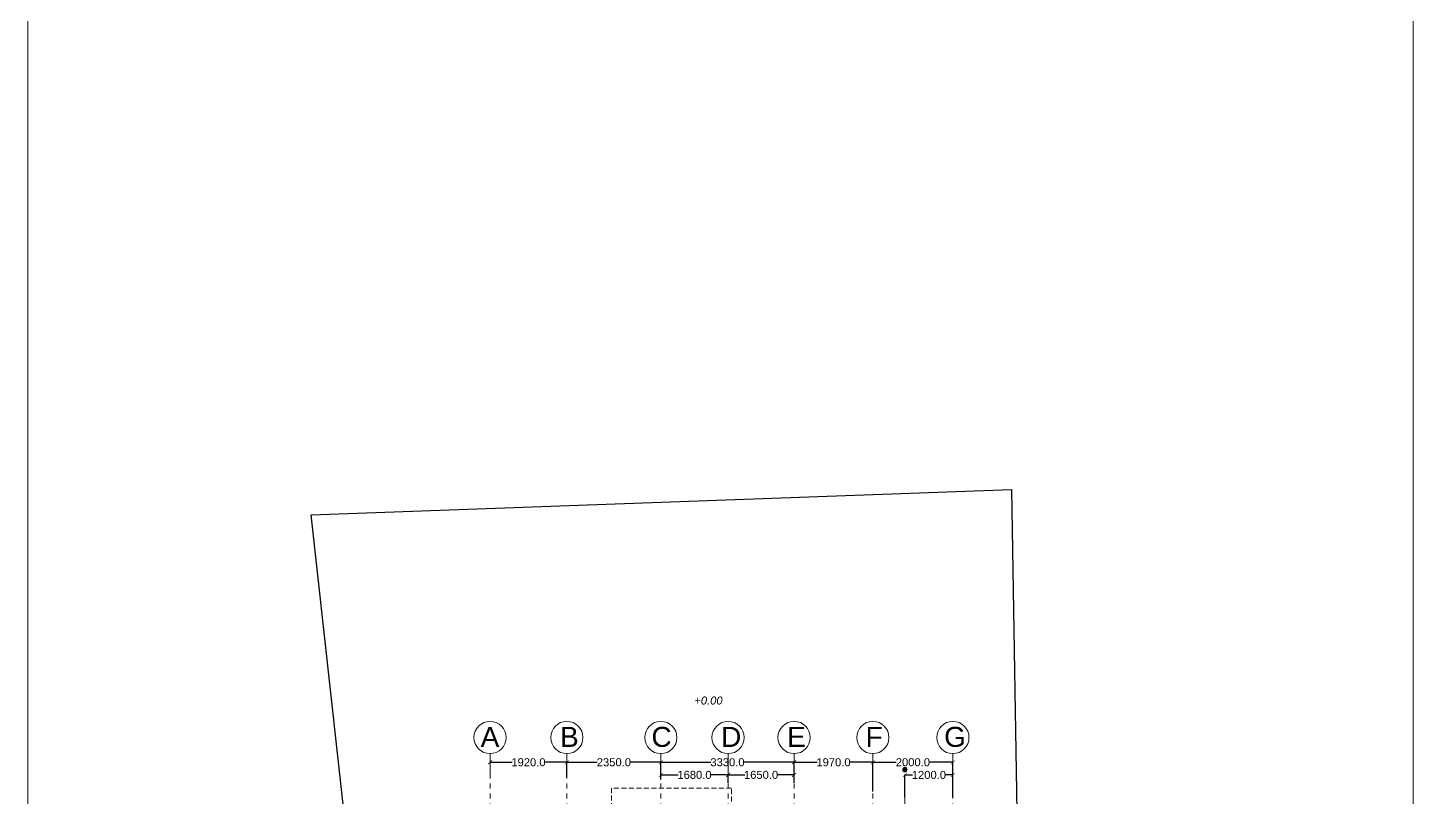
# Model space of a CAD drawing. Header units: millimetres. Extents: x 823088 to 974770, y -118861 to 5314.
# Drawn here: x 894155 to 928792, y -83126 to -63880 of the extents above; entities that cross this region are included whole.
import ezdxf

# ---------------------------------------------------------------- set-up
doc = ezdxf.new("R2010")
doc.units = ezdxf.units.MM
doc.header["$MEASUREMENT"] = 0
doc.linetypes.add('DASHED', pattern=[0.75, 0.5, -0.25])
doc.linetypes.add('PHANTOM', pattern=[2.5, 1.25, -0.25, 0.25, -0.25, 0.25, -0.25])
doc.styles.get("Standard").update_dxf_attribs({"font": 'arial.ttf'})
doc.dimstyles.new('bigdim', dxfattribs={"dimtxt": 200, "dimasz": 100, "dimexe": 0.18, "dimexo": 0.0625, "dimgap": 0.09, "dimtad": 0, "dimdec": 1, "dimzin": 0, "dimdsep": 46, "dimtxsty": 'Standard', "dimblk": 'ARCHTICK', "dimblk1": 'ARCHTICK', "dimblk2": 'ARCHTICK', "dimcen": 0.09, "dimadec": 0, "dimazin": 0, "dimtfac": 1, "dimtdec": 1, "dimtofl": 0, "dimtmove": 0, "dimatfit": 3, "dimfxl": 1, "dimtolj": 1, "dimtzin": 0, "dimarcsym": 0})

# ---------------------------------------------------------------- blocks, each defined once
blk = doc.blocks.new('RTRTYRTY')
at = {"color": 1, "lineweight": 25}
blk.add_lwpolyline([(918747, -32473), (919274, -64193), (904674, -64193), (901237, -33109)], close=True, dxfattribs=at)
at = {"color": 1, "linetype": 'DASHED', "lineweight": 5, "ltscale": 250}
blk.add_lwpolyline([(911748, -40842), (911748, -39942), (908748, -39942), (908748, -41742)], dxfattribs=at)
at = {"color": 1, "lineweight": 30, "insert": (910819, -37653), "char_height": 200, "attachment_point": 1}
blk.add_mtext_dynamic_manual_height_columns('{\\fArial|b0|i1|c0|p34;\\C6;+0.00}', width=1658.96, gutter_width=1, heights=[0], dxfattribs=at)
blk = doc.blocks.new('_ArchTick')
at = {"color": 0, "linetype": 'ByBlock', "lineweight": 9, "const_width": 0.15}
blk.add_lwpolyline([(-0.5, -0.5), (0.5, 0.5)], dxfattribs=at)
blk = doc.blocks.new('*D120')
at = {"color": 0, "lineweight": -2, "transparency": 16777216}
for p, q in [((909983, -82679), (909983, -82251)), ((909983, -82251), (911233, -82251)), ((913313, -82251), (912062, -82251)), ((913313, -82679), (913313, -82251))]:
    blk.add_line(p, q, dxfattribs=at)
at = {"layer": 'Defpoints', "color": 0, "lineweight": 9, "transparency": 16777216}
for p in [(913313, -82251), (909983, -82679), (913313, -82679)]:
    blk.add_point(p, dxfattribs=at)
at = {"color": 0, "lineweight": -2, "transparency": 16777216, "xscale": 100, "yscale": 100, "zscale": 100, "rotation": 180}
blk.add_blockref('_ArchTick', (909983, -82251), dxfattribs=at)
at = {"color": 0, "lineweight": -2, "transparency": 16777216, "xscale": 100, "yscale": 100, "zscale": 100}
blk.add_blockref('_ArchTick', (913313, -82251), dxfattribs=at)
at = {"color": 0, "lineweight": 9, "transparency": 16777216, "insert": (911648, -82251), "char_height": 200, "attachment_point": 5}
blk.add_mtext('\\A1;3330.0', dxfattribs=at)
blk = doc.blocks.new('*D148')
at = {"color": 0, "lineweight": -2, "transparency": 16777216}
for p, q in [((913313, -82679), (913313, -82251)), ((913313, -82251), (913892, -82251)), ((915283, -82251), (914703, -82251)), ((915283, -82679), (915283, -82251))]:
    blk.add_line(p, q, dxfattribs=at)
at = {"layer": 'Defpoints', "color": 0, "lineweight": 9, "transparency": 16777216}
for p in [(915283, -82251), (913313, -82679), (915283, -82679)]:
    blk.add_point(p, dxfattribs=at)
at = {"color": 0, "lineweight": -2, "transparency": 16777216, "xscale": 100, "yscale": 100, "zscale": 100, "rotation": 180}
blk.add_blockref('_ArchTick', (913313, -82251), dxfattribs=at)
at = {"color": 0, "lineweight": -2, "transparency": 16777216, "xscale": 100, "yscale": 100, "zscale": 100}
blk.add_blockref('_ArchTick', (915283, -82251), dxfattribs=at)
at = {"color": 0, "lineweight": 9, "transparency": 16777216, "insert": (914298, -82251), "char_height": 200, "attachment_point": 5}
blk.add_mtext('\\A1;1970.0', dxfattribs=at)
blk = doc.blocks.new('*D149')
at = {"color": 0, "lineweight": -2, "transparency": 16777216}
for p, q in [((915283, -82983), (915283, -82251)), ((915283, -82251), (915866, -82251)), ((917283, -82251), (916699, -82251)), ((917283, -82983), (917283, -82251))]:
    blk.add_line(p, q, dxfattribs=at)
at = {"layer": 'Defpoints', "color": 0, "lineweight": 9, "transparency": 16777216}
for p in [(917283, -82251), (915283, -82983), (917283, -82983)]:
    blk.add_point(p, dxfattribs=at)
at = {"color": 0, "lineweight": -2, "transparency": 16777216, "xscale": 100, "yscale": 100, "zscale": 100, "rotation": 180}
blk.add_blockref('_ArchTick', (915283, -82251), dxfattribs=at)
at = {"color": 0, "lineweight": -2, "transparency": 16777216, "xscale": 100, "yscale": 100, "zscale": 100}
blk.add_blockref('_ArchTick', (917283, -82251), dxfattribs=at)
at = {"color": 0, "lineweight": 9, "transparency": 16777216, "insert": (916283, -82251), "char_height": 200, "attachment_point": 5}
blk.add_mtext('\\A1;2000.0', dxfattribs=at)
blk = doc.blocks.new('*D119')
at = {"color": 0, "lineweight": -2, "transparency": 16777216}
for p, q in [((909983, -82679), (909983, -82566)), ((909983, -82566), (910417, -82566)), ((911663, -82566), (911228, -82566)), ((911663, -82679), (911663, -82566))]:
    blk.add_line(p, q, dxfattribs=at)
at = {"layer": 'Defpoints', "color": 0, "lineweight": 9, "transparency": 16777216}
for p in [(909983, -82679), (911663, -82566), (911663, -82679)]:
    blk.add_point(p, dxfattribs=at)
at = {"color": 0, "lineweight": -2, "transparency": 16777216, "xscale": 100, "yscale": 100, "zscale": 100, "rotation": 180}
blk.add_blockref('_ArchTick', (909983, -82566), dxfattribs=at)
at = {"color": 0, "lineweight": -2, "transparency": 16777216, "xscale": 100, "yscale": 100, "zscale": 100}
blk.add_blockref('_ArchTick', (911663, -82566), dxfattribs=at)
at = {"color": 0, "lineweight": 9, "transparency": 16777216, "insert": (910823, -82566), "char_height": 200, "attachment_point": 5}
blk.add_mtext('\\A1;1680.0', dxfattribs=at)
blk = doc.blocks.new('*D118')
at = {"color": 0, "lineweight": -2, "transparency": 16777216}
for p, q in [((911663, -82764), (911663, -82566)), ((911663, -82566), (912082, -82566)), ((913313, -82566), (912893, -82566)), ((913313, -82764), (913313, -82566))]:
    blk.add_line(p, q, dxfattribs=at)
at = {"layer": 'Defpoints', "color": 0, "lineweight": 9, "transparency": 16777216}
for p in [(911663, -82764), (913313, -82566), (913313, -82764)]:
    blk.add_point(p, dxfattribs=at)
at = {"color": 0, "lineweight": -2, "transparency": 16777216, "xscale": 100, "yscale": 100, "zscale": 100, "rotation": 180}
blk.add_blockref('_ArchTick', (911663, -82566), dxfattribs=at)
at = {"color": 0, "lineweight": -2, "transparency": 16777216, "xscale": 100, "yscale": 100, "zscale": 100}
blk.add_blockref('_ArchTick', (913313, -82566), dxfattribs=at)
at = {"color": 0, "lineweight": 9, "transparency": 16777216, "insert": (912488, -82566), "char_height": 200, "attachment_point": 5}
blk.add_mtext('\\A1;1650.0', dxfattribs=at)
blk = doc.blocks.new('*D147')
at = {"color": 0, "lineweight": -2, "transparency": 16777216}
for p, q in [((907633, -82629), (907633, -82251)), ((907633, -82251), (908391, -82251)), ((909983, -82251), (909224, -82251)), ((909983, -82530), (909983, -82251))]:
    blk.add_line(p, q, dxfattribs=at)
at = {"layer": 'Defpoints', "color": 0, "lineweight": 9, "transparency": 16777216}
for p in [(909983, -82251), (907633, -82629), (909983, -82530)]:
    blk.add_point(p, dxfattribs=at)
at = {"color": 0, "lineweight": -2, "transparency": 16777216, "xscale": 100, "yscale": 100, "zscale": 100, "rotation": 180}
blk.add_blockref('_ArchTick', (907633, -82251), dxfattribs=at)
at = {"color": 0, "lineweight": -2, "transparency": 16777216, "xscale": 100, "yscale": 100, "zscale": 100}
blk.add_blockref('_ArchTick', (909983, -82251), dxfattribs=at)
at = {"color": 0, "lineweight": 9, "transparency": 16777216, "insert": (908808, -82251), "char_height": 200, "attachment_point": 5}
blk.add_mtext('\\A1;2350.0', dxfattribs=at)
blk = doc.blocks.new('*D129')
at = {"color": 0, "lineweight": -2, "transparency": 16777216}
for p, q in [((916083, -83120), (916083, -82568)), ((916083, -82568), (916277, -82568)), ((917283, -82568), (917088, -82568)), ((917283, -83120), (917283, -82568))]:
    blk.add_line(p, q, dxfattribs=at)
at = {"layer": 'Defpoints', "color": 0, "lineweight": 9, "transparency": 16777216}
for p in [(917283, -82568), (916083, -83120), (917283, -83120)]:
    blk.add_point(p, dxfattribs=at)
at = {"color": 0, "lineweight": -2, "transparency": 16777216, "xscale": 100, "yscale": 100, "zscale": 100, "rotation": 180}
blk.add_blockref('_ArchTick', (916083, -82568), dxfattribs=at)
at = {"color": 0, "lineweight": -2, "transparency": 16777216, "xscale": 100, "yscale": 100, "zscale": 100}
blk.add_blockref('_ArchTick', (917283, -82568), dxfattribs=at)
at = {"color": 0, "lineweight": 9, "transparency": 16777216, "insert": (916683, -82568), "char_height": 200, "attachment_point": 5}
blk.add_mtext('\\A1;1200.0', dxfattribs=at)
blk = doc.blocks.new('*D126')
at = {"color": 0, "lineweight": -2, "transparency": 16777216}
for p, q in [((905713, -82281), (905713, -82250)), ((905713, -82251), (906267, -82251)), ((907633, -82251), (907078, -82251)), ((907633, -82440), (907633, -82250))]:
    blk.add_line(p, q, dxfattribs=at)
at = {"layer": 'Defpoints', "color": 0, "lineweight": 9, "transparency": 16777216}
for p in [(905713, -82281), (907633, -82251), (907633, -82440)]:
    blk.add_point(p, dxfattribs=at)
at = {"color": 0, "lineweight": -2, "transparency": 16777216, "xscale": 100, "yscale": 100, "zscale": 100, "rotation": 180}
blk.add_blockref('_ArchTick', (905713, -82251), dxfattribs=at)
at = {"color": 0, "lineweight": -2, "transparency": 16777216, "xscale": 100, "yscale": 100, "zscale": 100}
blk.add_blockref('_ArchTick', (907633, -82251), dxfattribs=at)
at = {"color": 0, "lineweight": 9, "transparency": 16777216, "insert": (906673, -82251), "char_height": 200, "attachment_point": 5}
blk.add_mtext('\\A1;1920.0', dxfattribs=at)

msp = doc.modelspace()

# ---------------------------------------------------------------- hatches: boundary and pattern name
at = {"lineweight": 9}
h = msp.add_hatch(color=8, dxfattribs=at)
h.dxf.hatch_style = 1
h.paths.add_polyline_path([(916138.09, -82434.44, 1), (916026.98, -82434.44, 1)])

# ---------------------------------------------------------------- linework, layer by layer
at = {"color": 8, "linetype": 'PHANTOM', "lineweight": 9, "ltscale": 500}
for p, q in [((905712.51, -82033.52), (905712.51, -107245.02)), ((907632.51, -82033.52), (907632.51, -107245.02)), ((909982.51, -82033.52), (909982.51, -107245.02)), ((911662.53, -82033.45), (911662.53, -107244.95)), ((913312.53, -82033.45), (913312.53, -107244.95)), ((915282.53, -82033.45), (915282.53, -107244.95)), ((917282.53, -82033.45), (917282.53, -107244.95)), ((916082.53, -96235.96), (916082.53, -82434.44))]:
    msp.add_line(p, q, dxfattribs=at)
at = {"color": 6, "lineweight": 9}
msp.add_lwpolyline([(894154.87, -20244.18), (928792, -20244.18), (928792, -118861.2), (894154.87, -118861.2)], close=True, dxfattribs=at)
at = {"color": 3, "lineweight": 9}
for centre in [(905712.51, -81630.61), (907632.51, -81630.61), (909982.51, -81630.61), (911662.53, -81630.54), (913312.53, -81630.54), (915282.53, -81630.54), (917282.53, -81630.54)]:
    msp.add_circle(centre, 402.91, dxfattribs=at)
at = {"color": 8, "lineweight": 9}
msp.add_circle((916082.53, -82434.44), 55.56, dxfattribs=at)

# ---------------------------------------------------------------- block references
at = {"color": 6, "lineweight": 9}
msp.add_blockref('RTRTYRTY', (0, -42953.19), dxfattribs=at)

# ---------------------------------------------------------------- texts
at = {"color": 8, "lineweight": 9, "char_height": 500, "attachment_point": 1}
for s, insert in [('{\\C256;A}', (905477.7, -81365.57)), ('{\\C256;B}', (907463.21, -81365.57)), ('{\\C256;C}', (909747.7, -81365.57)), ('{\\C256;D}', (911489.06, -81365.5)), ('{\\C256;E}', (913138.18, -81365.5)), ('{\\C256;F}', (915100.59, -81365.5)), ('{\\C256;G}', (917064.68, -81365.5))]:
    msp.add_mtext_dynamic_manual_height_columns(s, width=2891.5, gutter_width=1, heights=[0], dxfattribs=dict(at, insert=insert))

# ---------------------------------------------------------------- dimensions: what is measured, and where the dimension line sits
at = {"color": 8, "lineweight": 9}
for base, p1, p2, picture, middle in [((907632.51, -82250.61), (905712.51, -82280.94), (907632.51, -82439.68), '*D126', (906672.51, -82250.61)), ((909982.51, -82250.79), (907632.51, -82628.81), (909982.51, -82529.95), '*D147', (908807.51, -82250.79)), ((913312.53, -82250.97), (909982.51, -82678.73), (913312.53, -82678.73), '*D120', (911647.52, -82250.97)), ((911662.53, -82565.99), (909982.51, -82678.73), (911662.53, -82678.73), '*D119', (910822.52, -82565.99)), ((913312.53, -82565.81), (911662.53, -82764.05), (913312.53, -82764.05), '*D118', (912487.53, -82565.81)), ((915282.53, -82250.97), (913312.53, -82678.73), (915282.53, -82678.73), '*D148', (914297.53, -82250.97)), ((917282.53, -82250.97), (915282.53, -82982.97), (917282.53, -82982.97), '*D149', (916282.53, -82250.97)), ((917282.53, -82568.48), (916082.53, -83119.81), (917282.53, -83119.81), '*D129', (916682.53, -82568.48))]:
    dim = msp.add_linear_dim(base=base, p1=p1, p2=p2, dimstyle='bigdim', dxfattribs=at)
    dim.commit()
    dim.dimension.update_dxf_attribs({"geometry": picture, "text_midpoint": middle})

doc.saveas('drawing.dxf')
